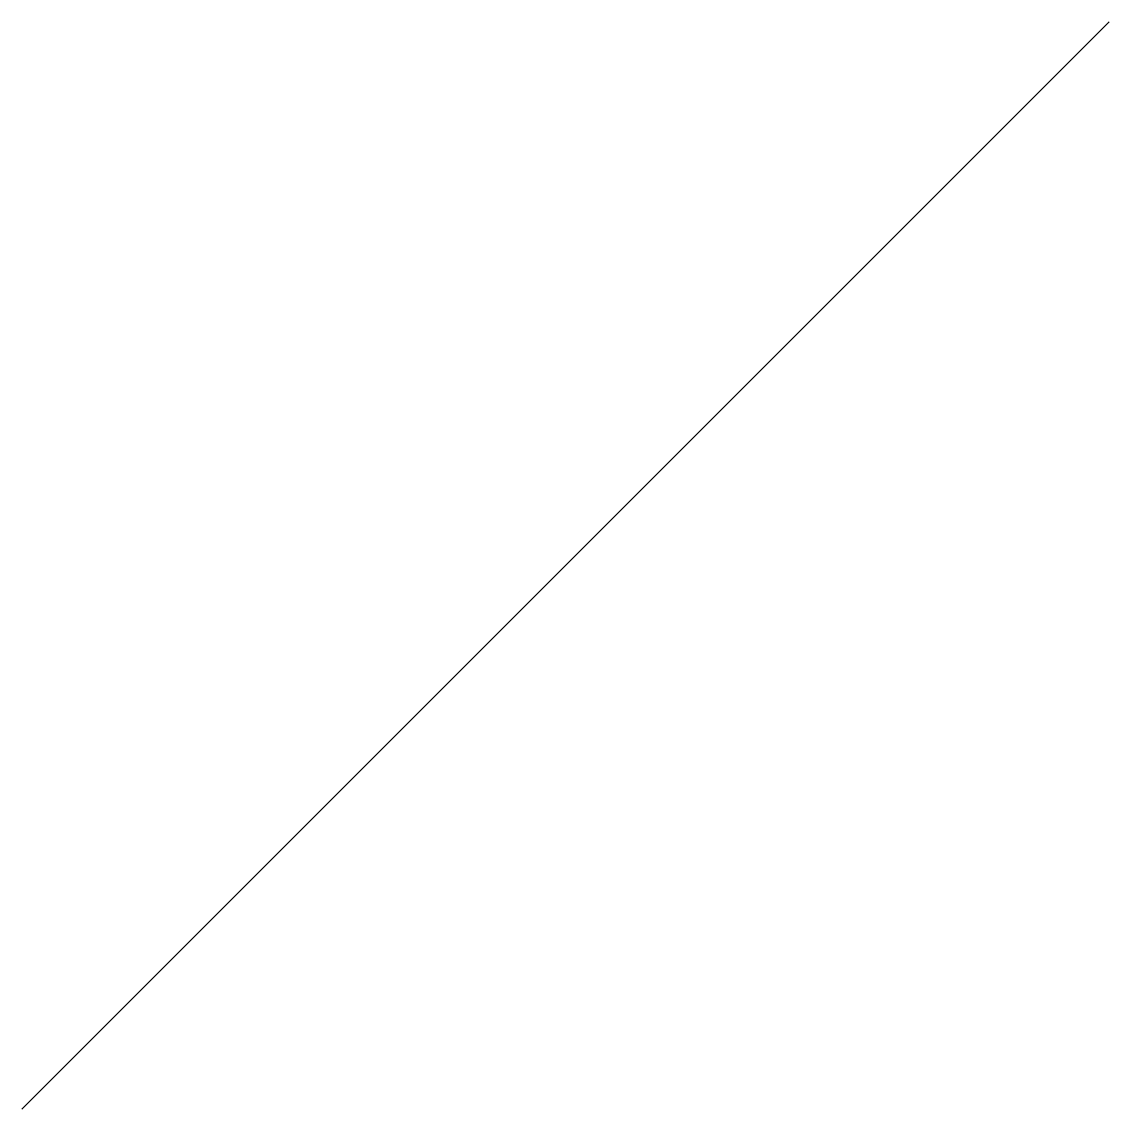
# Model space of a CAD drawing. Header units: metres. Extents: x 0 to 10, y 0 to 10.
import ezdxf

# ---------------------------------------------------------------- set-up
doc = ezdxf.new("R2010")
doc.units = ezdxf.units.M

msp = doc.modelspace()

# ---------------------------------------------------------------- linework, layer by layer
at = {"layer": '도로경계석'}
msp.add_line((0, 0), (10, 10), dxfattribs=at)

doc.saveas('drawing.dxf')
